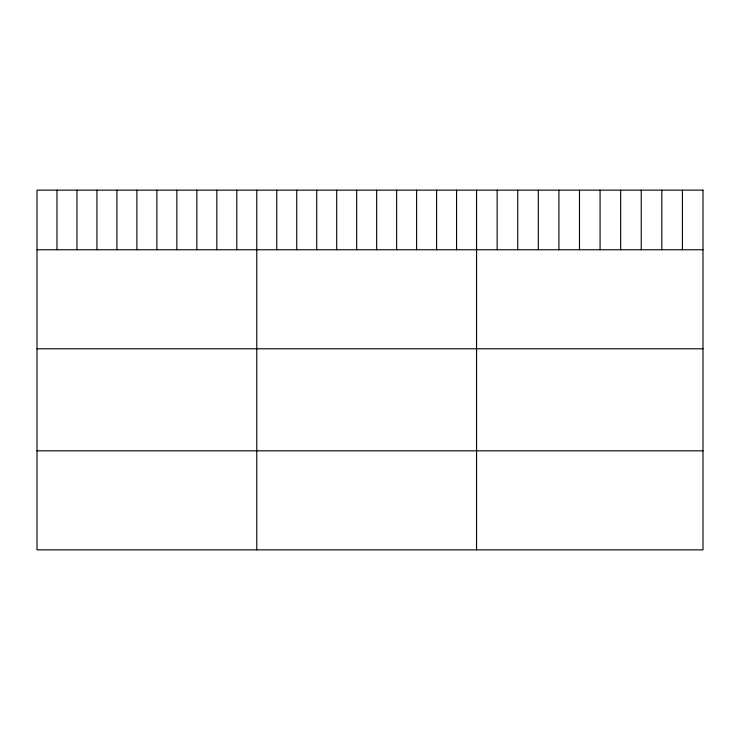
<?xml version="1.0" encoding="UTF-8"?>
<svg xmlns="http://www.w3.org/2000/svg" width="740" height="740" viewBox="0 0 740 740"><rect width="100%" height="100%" fill="white"/><g stroke="black" fill="none" stroke-linecap="round" stroke-linejoin="round"><path stroke-width="1.11" d="M37 249.759L703 249.759M37 348.79L703 348.79M37 450.827L703 450.827M682.419 190.143L682.419 249.759M661.828 190.143L661.828 249.759M641.247 190.143L641.247 249.759M620.657 190.143L620.657 249.759M600.075 190.143L600.075 249.759M579.485 190.143L579.485 249.759M558.904 190.143L558.904 249.759M538.313 190.143L538.313 249.759M517.732 190.143L517.732 249.759M497.141 190.143L497.141 249.759M476.56 190.143L476.56 549.857M456.58 190.143L456.58 249.759M436.6 190.143L436.6 249.759M416.62 190.143L416.62 249.759M396.64 190.143L396.64 249.759M376.66 190.143L376.66 249.759M356.68 190.143L356.68 249.759M336.7 190.143L336.7 249.759M316.72 190.143L316.72 249.759M296.74 190.143L296.74 249.759M276.76 190.143L276.76 249.759M256.78 190.143L256.78 549.857M236.8 190.143L236.8 249.759M216.82 190.143L216.82 249.759M196.84 190.143L196.84 249.759M176.86 190.143L176.86 249.759M156.88 190.143L156.88 249.759M136.9 190.143L136.9 249.759M116.92 190.143L116.92 249.759M96.94 190.143L96.94 249.759M76.96 190.143L76.96 249.759M56.98 190.143L56.98 249.759M703 190.143L37 190.143L37 549.857L703 549.857L703 190.143"/></g></svg>
